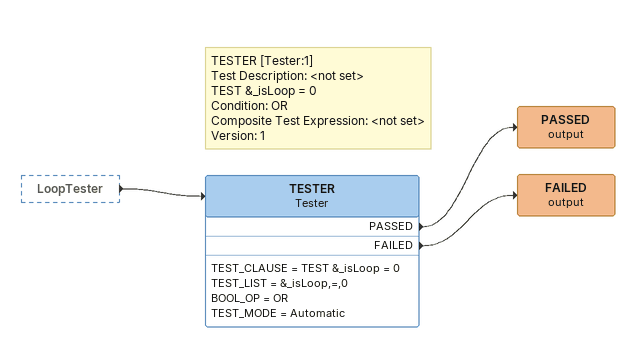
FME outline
LoopTester [outside]
    -> TESTER
Note: TESTER [Tester:1] / Test Description: <not set> / TEST &_isLoop = 0 / Condition: OR / Composite Test Expression: <not set> / Version: 1
TESTER: Tester
    TEST_CLAUSE = TEST &_isLoop = 0
    TEST_LIST = &_isLoop,=,0
    BOOL_OP = OR
    TEST_MODE = Automatic
    PASSED -> PASSED (output)
    FAILED -> FAILED (output)
PASSED (output)
FAILED (output)
